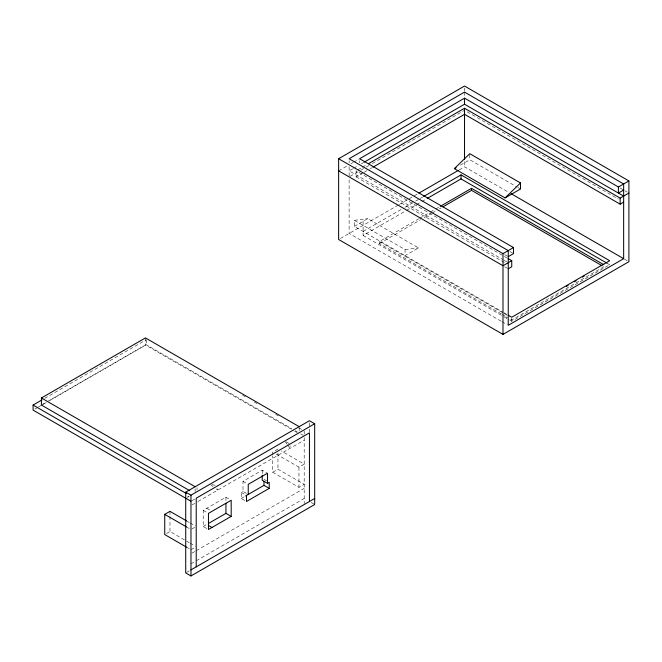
<?xml version="1.0" encoding="UTF-8"?>
<svg xmlns="http://www.w3.org/2000/svg" width="662" height="662" viewBox="0 0 662 662"><rect width="100%" height="100%" fill="white"/><g stroke="black" fill="none" stroke-linecap="round" stroke-linejoin="round"><path stroke-width="0.5" stroke-dasharray="3.31 2.48" d="M338.63 170.846L347.558 165.69M350.91 163.754L352.92 162.595M353.599 162.207L359.168 158.988M352.697 168.777L349.122 170.846L502.88 259.62M353.599 168.264L358.068 165.682M361.394 163.762L363.438 162.579M357.894 169.82L361.452 167.767M362.337 167.254L366.781 164.689M350.016 176.39L359.855 170.705M360.749 170.192L365.225 167.61M366.119 167.089L368.8 165.541M372.383 163.473L464.534 110.273M507.274 258.114L356.115 170.846L356.115 176.903L363.223 172.799M364.117 172.285L369.446 169.207M370.331 168.694L372.11 167.668M44.693 398.367L145.441 340.202M41.416 405.053L46.745 401.975M47.639 401.462L145.458 344.985L293.804 430.639M34.879 409.075L37.56 407.527M38.446 407.014L42.012 404.954M42.906 404.441L46.472 402.38M50.039 400.32L146.327 344.728L291.818 428.728M354.369 226.371L367.791 218.625L418.5 247.902L405.078 255.648L405.078 249.591L354.369 220.314L354.369 226.371L502.938 312.15M460.363 165.177L469.78 159.741L516.931 186.965M340.417 238.469L398.458 204.955M399.352 204.442L408.28 199.287M409.174 198.774L418.103 193.618M459.163 169.911L464.534 166.807L509.227 192.617M363.107 231.419L401.387 209.316M404.954 207.264L414.743 201.612M415.637 201.099L419.195 199.039M420.08 198.526L422.753 196.986M363.107 221.323L363.107 235.457L405.839 210.789M406.733 210.276L415.637 205.137M416.522 204.624L420.974 202.051M421.868 201.538L426.311 198.964M501.391 313.962L379.409 243.533L379.409 241.514L418.756 218.799M419.65 218.278L429.489 212.601M430.383 212.088L434.86 209.506M435.753 208.985L439.328 206.925M379.409 243.533L420.544 219.784M424.127 217.715L431.276 213.586M432.17 213.073L435.753 211.004M439.328 208.944L441.115 207.909M277.966 449.002L272.727 452.03L272.727 455.059M191.864 500.737L195.431 498.676M603.86 266.753L511.743 319.936L509.401 318.587M191.864 505.032L197.21 501.945M198.103 501.432L304.197 440.18M509.997 320.259L511.743 321.269L608.775 265.247M246.496 493.422L242.995 491.403L242.995 481.307L262.235 470.202L266.604 472.726M206.71 528.508L203.209 526.489L203.209 510.336L225.941 497.212L229.441 499.231M166.493 533.555L169.985 531.536L189.224 542.641M272.727 472.221L277.966 469.192L304.197 484.336L298.951 487.364L272.727 472.221L272.727 456.068M244.75 500.489L241.249 498.469L241.249 492.412L242.995 491.403M241.249 498.469L244.75 496.45M191.848 529.012L195.34 526.993M276.22 454.049L298.951 467.173L304.197 464.145L281.466 451.021M203.209 526.489L206.71 524.469M190.97 549.708L195.34 547.184M191.864 553.233L195.431 551.173M196.316 550.66L304.197 488.374M190.97 563.842L195.431 561.268M196.316 560.755L304.197 498.469M186.601 572.423L189.224 570.909M354.369 220.314L367.791 218.625M405.078 249.591L418.5 247.902M211.923 484.617L217.724 485.8M619.963 187.9L627.113 192.021M467.215 111.82L618.291 199.047M517.816 187.478L520.489 189.018M624.432 259.132L628.9 261.705M606.98 263.186L609.669 264.734L609.669 262.715M509.914 251.56L512.595 253.116M504.667 254.597L507.349 256.144M503.774 260.133L508.242 262.715M356.115 176.903L505.478 263.137M504.667 266.712L507.349 268.259M503.823 312.663L506.496 314.202L506.496 318.24M379.409 241.514L503.17 312.969M504.055 313.482L509.401 316.568M502.276 314.475L507.622 317.553M363.107 235.457L502.938 316.188M503.823 316.701L509.119 319.754M501.093 321.178L349.122 233.438L349.122 178.963M501.986 321.699L507.349 324.794M242.656 395.297L245.329 396.844M254.249 401.991L256.93 403.539M275.657 414.354L278.33 415.893M298.843 427.735L301.524 429.282M295.384 430.788L297.172 431.823M300.705 433.858L303.328 435.373M294.698 431.152L297.379 432.7M289.178 443.54L284.809 441.016L287.142 444.276M311.19 502.508L313.813 504.022M263.981 479.288L266.604 480.802M242.995 481.307L246.496 483.326M241.249 492.412L245.619 494.936M206.71 508.317L210.202 510.336M203.209 510.336L206.71 512.355M186.601 520.936L189.224 522.45M190.093 522.955L195.34 525.984M186.601 526.993L189.224 528.508M190.093 543.146L195.34 546.175M186.601 547.184L189.224 548.699M210.756 484.807L213.081 486.57M216.176 488.928L217.724 490.103L217.724 487.522M287.722 445.087L290.055 448.339L290.055 445.766M511.743 318.24L511.743 321.269M469.78 154.693L469.78 159.741M464.534 88.063L464.534 91.091M464.534 92.101L464.534 97.149M464.534 161.669L464.534 166.807M359.615 160.75L359.615 162.769M349.122 160.75L349.122 162.769M349.122 166.807L349.122 175.893M309.444 422.778L309.444 427.892M309.444 428.91L309.444 431.98M304.197 430.83L304.197 434.868M304.197 437.599L304.197 503.517M299.166 427.677L299.166 430.705M298.951 467.173L298.951 487.364M277.966 453.04L277.966 469.192M262.235 470.202L262.235 474.24M225.941 497.212L225.941 501.25M197.036 487.646L197.036 489.665M195.125 488.755L195.125 491.783M169.985 511.345L169.985 515.384M169.985 516.393L169.985 531.536M146.327 339.68L146.327 344.728M145.458 337.918L145.458 344.985M189.224 496.202L187.47 497.212L189.191 496.219"/><path stroke-width="0.99" d="M454.372 168.636L469.78 153.683L520.489 182.96L520.489 189.018L505.081 197.913L454.372 168.636L456.085 167.651M505.081 197.913L520.489 182.96M338.63 158.731L464.534 86.043L628.9 180.941L628.9 261.705L502.996 334.393L338.63 239.495L338.63 158.731L502.996 253.629L513.489 247.571L513.489 253.629L508.242 256.657M628.9 180.941L618.407 186.998L464.534 98.158L359.615 158.731L513.489 247.571M364.059 162.223L464.534 104.215L623.654 196.084M368.56 163.663L464.534 108.254L620.153 198.103L628.9 193.056M373.004 167.155L464.534 114.311L620.153 204.161L623.654 202.142M189.762 490.707L41.416 405.053L41.416 397.986L145.458 337.918L299.166 426.667M190.97 501.25L33.1 410.101L33.1 405.053L42.012 399.906M418.905 193.155L458.269 170.424M423.647 196.473L461.033 174.884L609.669 260.696L511.743 317.23L508.242 315.211M427.205 198.451L461.033 178.922L606.98 263.186M440.222 206.403L471.526 188.331L603.86 264.734M442.903 206.875L471.526 190.35L602.072 265.719M623.654 190.027L618.407 193.056L618.407 186.998M508.242 268.772L511.743 266.753L511.743 260.696L502.996 265.743L338.63 170.846M185.724 492.164L309.444 420.734L314.69 423.763L314.69 504.527L190.97 575.957L185.724 572.928L185.724 492.164L190.97 495.193L314.69 423.763M186.601 547.184L164.739 534.565L164.739 514.374L169.985 511.345L186.601 520.936M566.3 286.423L568.087 285.388M574.343 281.772L576.139 280.746M582.394 277.13L584.182 276.095M623.654 258.677L508.242 325.307L508.242 250.6L349.122 158.731L464.534 92.101L623.654 183.97L623.654 258.677L511.014 193.643M245.619 495.946L263.981 485.345L269.227 488.374L269.227 482.317L267.481 483.326L262.235 480.298L262.235 475.25M208.456 523.46L225.941 513.364L231.187 516.393L231.187 500.24L208.456 513.364L208.456 529.517L231.187 516.393M269.227 488.374L246.496 501.498L246.496 495.441M190.97 569.899L314.69 498.469M508.168 258.627L511.743 260.696M41.416 397.986L195.125 486.736M33.1 405.053L186.51 493.629M208.456 525.479L211.956 527.498M164.739 514.374L186.601 526.993M620.153 198.103L620.153 204.161M502.996 253.629L502.996 334.393M471.526 188.331L471.526 190.35M464.534 98.158L464.534 104.215M464.534 108.254L464.534 159.616M461.033 174.884L461.033 178.922M309.444 501.498L309.444 432.849L196.217 498.221L196.217 566.871M267.481 483.326L267.481 473.231L248.242 484.336L248.242 494.431M263.981 481.307L263.981 485.345M225.941 503.269L225.941 513.364M190.97 495.193L190.97 575.957"/></g></svg>
